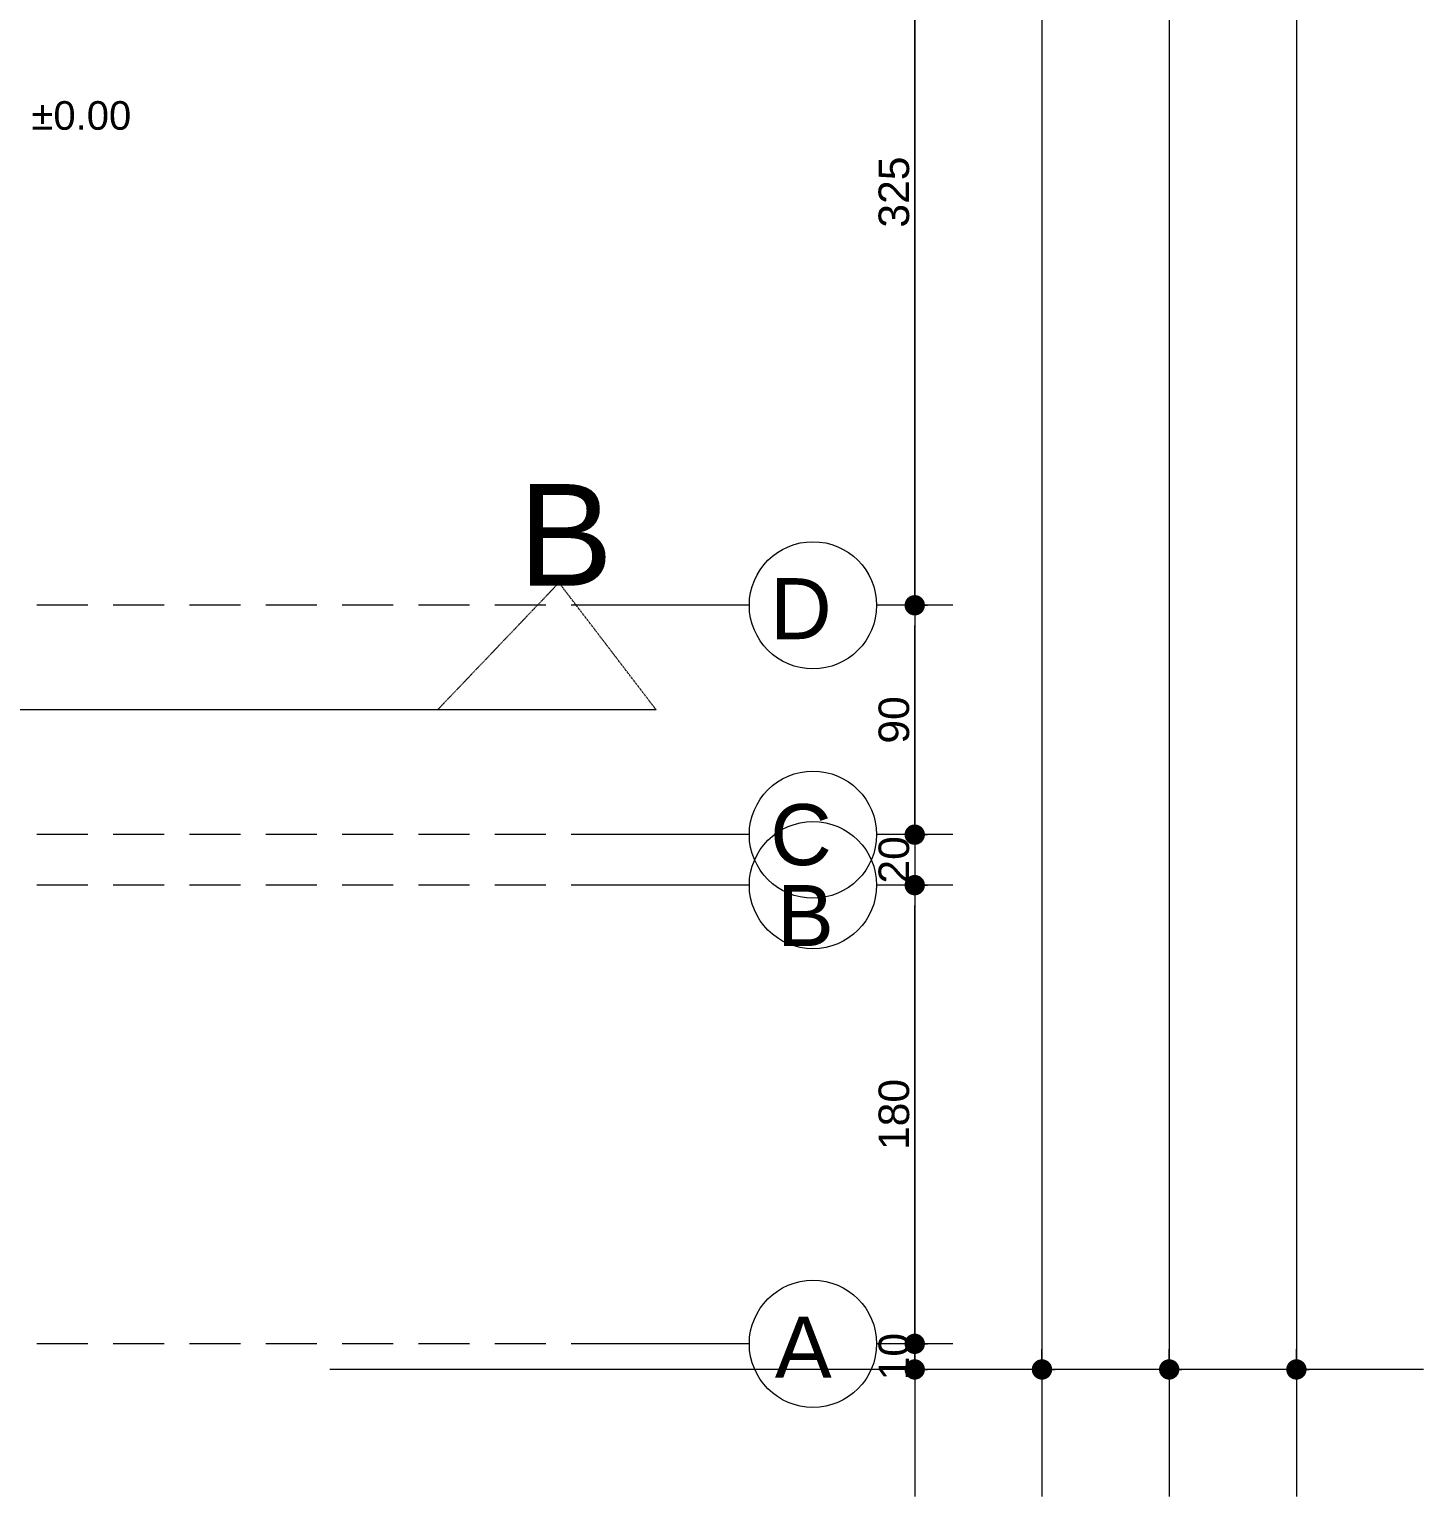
# Model space of a CAD drawing. Header units: millimetres. Extents: x 38129 to 72024, y -56282 to 16512.
# Drawn here: x 47041 to 47589, y -45226 to -44649 of the extents above; entities that cross this region are included whole.
import ezdxf

# ---------------------------------------------------------------- set-up
doc = ezdxf.new("R2010")
doc.units = ezdxf.units.MM
doc.linetypes.add('HIDDEN', pattern=[0.375, 0.25, -0.125])
for name, color, linetype, lineweight in [('AKS', 55, 'HIDDEN', 0), ('DIŞÖLÇÜ', 37, 'Continuous', 0), ('mahal', 7, 'Continuous', 5), ('pencere+KAPI', 1, 'Continuous', 0)]:
    doc.layers.add(name, color=color, linetype=linetype, lineweight=lineweight)
doc.styles.add('icdisolcu_yazi', font='arial.ttf')
doc.styles.get("Standard").update_dxf_attribs({"font": 'arial.ttf'})
doc.styles.add('style1', font='arial.ttf')
doc.dimstyles.new('İç Ölçü', dxfattribs={"dimtxt": 12, "dimasz": 8, "dimexe": 5, "dimexo": 0, "dimgap": 2, "dimtad": 1, "dimdec": 0, "dimzin": 12, "dimdsep": 46, "dimtxsty": 'icdisolcu_yazi', "dimblk": 'DOT', "dimcen": 8, "dimdle": 5, "dimclrd": 256, "dimclre": 256, "dimclrt": 7, "dimadec": 0, "dimazin": 3, "dimtfac": 1, "dimtdec": 0, "dimtix": 1, "dimtmove": 2, "dimatfit": 3, "dimldrblk": 'DOT', "dimfxl": 0, "dimtolj": 1, "dimtzin": 0, "dimlwd": -1, "dimlwe": -1, "dimarcsym": 0})

# ---------------------------------------------------------------- blocks, each defined once
blk = doc.blocks.new('_Dot')
at = {"color": 0, "lineweight": -2}
blk.add_line((-0.5, 0), (-1, 0), dxfattribs=at)
at = {"color": 0, "lineweight": 30, "const_width": 0.5}
blk.add_lwpolyline([(-0.25, 0, 1), (0.25, 0, 1)], format="xyb", close=True, dxfattribs=at)
blk = doc.blocks.new('*D775')
at = {"layer": 'Defpoints', "color": 0, "lineweight": 120, "transparency": 16777216}
for p in [(47388.6, -45165.98), (47388.6, -45165.98), (47388.6, -45176.06)]:
    blk.add_point(p, dxfattribs=at)
at = {"layer": 'DIŞÖLÇÜ', "linetype": 'Continuous', "transparency": 16777216}
for p, q in [((47388.6, -45157.98), (47388.6, -45149.98)), ((47388.6, -45176.06), (47388.6, -45165.98)), ((47388.6, -45184.06), (47388.6, -45192.06))]:
    blk.add_line(p, q, dxfattribs=at)
at = {"layer": 'DIŞÖLÇÜ', "transparency": 16777216}
for p, q in [((47388.6, -45165.98), (47393.6, -45165.98)), ((47388.6, -45176.06), (47393.6, -45176.06))]:
    blk.add_line(p, q, dxfattribs=at)
at = {"layer": 'DIŞÖLÇÜ', "transparency": 16777216, "xscale": 8, "yscale": 8, "zscale": 8}
for p, rotation in [((47388.6, -45165.98), 270), ((47388.6, -45176.06), 90)]:
    blk.add_blockref('_Dot', p, dxfattribs=dict(at, rotation=rotation))
at = {"layer": 'DIŞÖLÇÜ', "color": 7, "transparency": 16777216, "insert": (47380.47, -45171.02), "char_height": 12, "attachment_point": 5, "rotation": 90, "style": 'icdisolcu_yazi'}
blk.add_mtext('\\A1;10', dxfattribs=at)
blk = doc.blocks.new('*D776')
at = {"layer": 'Defpoints', "color": 0, "lineweight": 120, "transparency": 16777216}
for p in [(47388.6, -44985.68), (47388.6, -44985.68), (47388.6, -45165.98)]:
    blk.add_point(p, dxfattribs=at)
at = {"layer": 'DIŞÖLÇÜ', "transparency": 16777216}
for p, q in [((47388.6, -44985.68), (47393.6, -44985.68)), ((47388.6, -45165.98), (47393.6, -45165.98))]:
    blk.add_line(p, q, dxfattribs=at)
at = {"layer": 'DIŞÖLÇÜ', "linetype": 'Continuous', "transparency": 16777216}
blk.add_line((47388.6, -45157.98), (47388.6, -44993.68), dxfattribs=at)
at = {"layer": 'DIŞÖLÇÜ', "transparency": 16777216, "xscale": 8, "yscale": 8, "zscale": 8}
for p, rotation in [((47388.6, -44985.68), 90), ((47388.6, -45165.98), 270)]:
    blk.add_blockref('_Dot', p, dxfattribs=dict(at, rotation=rotation))
at = {"layer": 'DIŞÖLÇÜ', "color": 7, "transparency": 16777216, "insert": (47380.47, -45075.83), "char_height": 12, "attachment_point": 5, "rotation": 90, "style": 'icdisolcu_yazi'}
blk.add_mtext('\\A1;180', dxfattribs=at)
blk = doc.blocks.new('*D777')
at = {"layer": 'Defpoints', "color": 0, "lineweight": 120, "transparency": 16777216}
for p in [(47388.6, -44875.66), (47388.6, -44875.66), (47388.6, -44965.83)]:
    blk.add_point(p, dxfattribs=at)
at = {"layer": 'DIŞÖLÇÜ', "transparency": 16777216}
for p, q in [((47388.6, -44875.66), (47393.6, -44875.66)), ((47388.6, -44965.83), (47393.6, -44965.83))]:
    blk.add_line(p, q, dxfattribs=at)
at = {"layer": 'DIŞÖLÇÜ', "linetype": 'Continuous', "transparency": 16777216}
blk.add_line((47388.6, -44957.83), (47388.6, -44883.66), dxfattribs=at)
at = {"layer": 'DIŞÖLÇÜ', "transparency": 16777216, "xscale": 8, "yscale": 8, "zscale": 8}
for p, rotation in [((47388.6, -44875.66), 90), ((47388.6, -44965.83), 270)]:
    blk.add_blockref('_Dot', p, dxfattribs=dict(at, rotation=rotation))
at = {"layer": 'DIŞÖLÇÜ', "color": 7, "transparency": 16777216, "insert": (47380.47, -44920.74), "char_height": 12, "attachment_point": 5, "rotation": 90, "style": 'icdisolcu_yazi'}
blk.add_mtext('\\A1;90', dxfattribs=at)
blk = doc.blocks.new('*D778')
at = {"layer": 'Defpoints', "color": 0, "lineweight": 120, "transparency": 16777216}
for p in [(47388.6, -44550.83), (47388.6, -44550.83), (47388.6, -44875.66)]:
    blk.add_point(p, dxfattribs=at)
at = {"layer": 'DIŞÖLÇÜ', "transparency": 16777216}
for p, q in [((47388.6, -44550.83), (47393.6, -44550.83)), ((47388.6, -44875.66), (47393.6, -44875.66))]:
    blk.add_line(p, q, dxfattribs=at)
at = {"layer": 'DIŞÖLÇÜ', "linetype": 'Continuous', "transparency": 16777216}
blk.add_line((47388.6, -44867.66), (47388.6, -44558.83), dxfattribs=at)
at = {"layer": 'DIŞÖLÇÜ', "transparency": 16777216, "xscale": 8, "yscale": 8, "zscale": 8}
for p, rotation in [((47388.6, -44550.83), 90), ((47388.6, -44875.66), 270)]:
    blk.add_blockref('_Dot', p, dxfattribs=dict(at, rotation=rotation))
at = {"layer": 'DIŞÖLÇÜ', "color": 7, "transparency": 16777216, "insert": (47380.47, -44713.24), "char_height": 12, "attachment_point": 5, "rotation": 90, "style": 'icdisolcu_yazi'}
blk.add_mtext('\\A1;325', dxfattribs=at)
blk = doc.blocks.new('*D788')
at = {"layer": 'Defpoints', "color": 0, "lineweight": 120, "transparency": 16777216}
for p in [(47388.6, -44965.83), (47388.6, -44985.68), (47388.6, -44985.68)]:
    blk.add_point(p, dxfattribs=at)
at = {"layer": 'DIŞÖLÇÜ', "linetype": 'Continuous', "transparency": 16777216}
for p, q in [((47388.6, -44957.83), (47388.6, -44949.83)), ((47388.6, -44965.83), (47388.6, -44985.68)), ((47388.6, -44993.68), (47388.6, -45001.68))]:
    blk.add_line(p, q, dxfattribs=at)
at = {"layer": 'DIŞÖLÇÜ', "transparency": 16777216}
for p, q in [((47388.6, -44965.83), (47393.6, -44965.83)), ((47388.6, -44985.68), (47393.6, -44985.68))]:
    blk.add_line(p, q, dxfattribs=at)
at = {"layer": 'DIŞÖLÇÜ', "transparency": 16777216, "xscale": 8, "yscale": 8, "zscale": 8}
for p, rotation in [((47388.6, -44965.83), 270), ((47388.6, -44985.68), 90)]:
    blk.add_blockref('_Dot', p, dxfattribs=dict(at, rotation=rotation))
at = {"layer": 'DIŞÖLÇÜ', "color": 7, "transparency": 16777216, "insert": (47380.47, -44975.75), "char_height": 12, "attachment_point": 5, "rotation": 90, "style": 'icdisolcu_yazi'}
blk.add_mtext('\\A1;20', dxfattribs=at)
blk = doc.blocks.new('*D789')
at = {"layer": 'Defpoints', "color": 0, "lineweight": 120, "transparency": 16777216}
for p in [(47538.6, -43152.26), (47538.6, -45176.06), (47538.6, -45176.06)]:
    blk.add_point(p, dxfattribs=at)
at = {"layer": 'DIŞÖLÇÜ', "transparency": 16777216}
for p, q in [((47538.6, -43152.26), (47543.6, -43152.26)), ((47538.6, -45176.06), (47543.6, -45176.06))]:
    blk.add_line(p, q, dxfattribs=at)
at = {"layer": 'DIŞÖLÇÜ', "linetype": 'Continuous', "transparency": 16777216}
blk.add_line((47538.6, -43160.26), (47538.6, -45168.06), dxfattribs=at)
at = {"layer": 'DIŞÖLÇÜ', "transparency": 16777216, "xscale": 8, "yscale": 8, "zscale": 8}
for p, rotation in [((47538.6, -43152.26), 90), ((47538.6, -45176.06), 270)]:
    blk.add_blockref('_Dot', p, dxfattribs=dict(at, rotation=rotation))
at = {"layer": 'DIŞÖLÇÜ', "color": 7, "transparency": 16777216, "insert": (47530.47, -44164.16), "char_height": 12, "attachment_point": 5, "rotation": 90, "style": 'icdisolcu_yazi'}
blk.add_mtext('\\A1;2024', dxfattribs=at)
blk = doc.blocks.new('*D810')
at = {"layer": 'Defpoints', "color": 0, "lineweight": 120, "transparency": 16777216}
for p in [(47488.6, -43152.26), (47488.6, -45176.06), (47488.6, -45176.06)]:
    blk.add_point(p, dxfattribs=at)
at = {"layer": 'DIŞÖLÇÜ', "transparency": 16777216}
for p, q in [((47488.6, -43152.26), (47493.6, -43152.26)), ((47488.6, -45176.06), (47493.6, -45176.06))]:
    blk.add_line(p, q, dxfattribs=at)
at = {"layer": 'DIŞÖLÇÜ', "linetype": 'Continuous', "transparency": 16777216}
blk.add_line((47488.6, -43160.26), (47488.6, -45168.06), dxfattribs=at)
at = {"layer": 'DIŞÖLÇÜ', "transparency": 16777216, "xscale": 8, "yscale": 8, "zscale": 8}
for p, rotation in [((47488.6, -43152.26), 90), ((47488.6, -45176.06), 270)]:
    blk.add_blockref('_Dot', p, dxfattribs=dict(at, rotation=rotation))
at = {"layer": 'DIŞÖLÇÜ', "color": 7, "transparency": 16777216, "insert": (47480.47, -44164.16), "char_height": 12, "attachment_point": 5, "rotation": 90, "style": 'icdisolcu_yazi'}
blk.add_mtext('\\A1;2024', dxfattribs=at)
blk = doc.blocks.new('*D819')
at = {"layer": 'Defpoints', "color": 0, "lineweight": 120, "transparency": 16777216}
for p in [(47438.6, -43152.26), (47438.6, -45176.06), (47438.6, -45176.06)]:
    blk.add_point(p, dxfattribs=at)
at = {"layer": 'DIŞÖLÇÜ', "transparency": 16777216}
for p, q in [((47438.6, -43152.26), (47443.6, -43152.26)), ((47438.6, -45176.06), (47443.6, -45176.06))]:
    blk.add_line(p, q, dxfattribs=at)
at = {"layer": 'DIŞÖLÇÜ', "linetype": 'Continuous', "transparency": 16777216}
blk.add_line((47438.6, -43160.26), (47438.6, -45168.06), dxfattribs=at)
at = {"layer": 'DIŞÖLÇÜ', "transparency": 16777216, "xscale": 8, "yscale": 8, "zscale": 8}
for p, rotation in [((47438.6, -43152.26), 90), ((47438.6, -45176.06), 270)]:
    blk.add_blockref('_Dot', p, dxfattribs=dict(at, rotation=rotation))
at = {"layer": 'DIŞÖLÇÜ', "color": 7, "transparency": 16777216, "insert": (47430.47, -44164.16), "char_height": 12, "attachment_point": 5, "rotation": 90, "style": 'icdisolcu_yazi'}
blk.add_mtext('\\A1;2024', dxfattribs=at)

msp = doc.modelspace()

# ---------------------------------------------------------------- linework, layer by layer
at = {"layer": 'AKS', "ltscale": 80}
for p, q in [((47273.6, -44875.66), (45234.91, -44875.66)), ((47273.6, -44965.83), (45234.91, -44965.83)), ((47273.6, -44985.68), (45234.91, -44985.68)), ((47273.6, -45165.98), (45234.91, -45165.98))]:
    msp.add_line(p, q, dxfattribs=at)
at = {"layer": 'DIŞÖLÇÜ'}
for p, q in [((47388.6, -43102.26), (47388.6, -45226.06)), ((47438.6, -43102.26), (47438.6, -45226.06)), ((47488.6, -43102.26), (47488.6, -45226.06)), ((47538.6, -43102.26), (47538.6, -45226.06)), ((47323.6, -44875.66), (47273.6, -44875.66)), ((47403.6, -44875.66), (47373.6, -44875.66)), ((47323.6, -44965.83), (47273.6, -44965.83)), ((47403.6, -44965.83), (47373.6, -44965.83)), ((47323.6, -44985.68), (47273.6, -44985.68)), ((47403.6, -44985.68), (47373.6, -44985.68)), ((47323.6, -45165.98), (47273.6, -45165.98)), ((47403.6, -45165.98), (47373.6, -45165.98)), ((47588.6, -45176.06), (47158.73, -45176.06))]:
    msp.add_line(p, q, dxfattribs=at)
for centre in [(47348.6, -44875.66), (47348.6, -44965.83), (47348.6, -44985.68), (47348.6, -45165.98)]:
    msp.add_circle(centre, 25, dxfattribs=at)
at = {"layer": 'pencere+KAPI', "linetype": 'HIDDEN'}
msp.add_line((47286.95, -44916.74), (45298.52, -44916.74), dxfattribs=at)
msp.add_lwpolyline([(47286.95, -44916.74), (47248.78, -44866.78), (47201.11, -44916.74)], dxfattribs=at)

# ---------------------------------------------------------------- texts
at = {"layer": 'DIŞÖLÇÜ', "char_height": 24, "width": 425.6226, "attachment_point": 9, "rotation": 0}
for s, insert in [('D', (47355.98, -44888.99)), ('C', (47355.98, -44978.16)), ('B', (47356.83, -45009.62)), ('A', (47355.98, -45179.31))]:
    msp.add_mtext(s, dxfattribs=dict(at, insert=insert))
at = {"layer": 'mahal', "insert": (47080.69, -44677.48), "char_height": 11.25, "width": 137.9602, "attachment_point": 3, "style": 'style1'}
msp.add_mtext('%%P0.00', dxfattribs=at)
at = {"layer": 'pencere+KAPI', "linetype": 'HIDDEN', "insert": (47232.77, -44867.98), "char_height": 40, "width": 1884.4985, "attachment_point": 7}
msp.add_mtext('B', dxfattribs=at)

# ---------------------------------------------------------------- dimensions: what is measured, and where the dimension line sits
at = {"layer": 'DIŞÖLÇÜ'}
for base, p1, p2, picture, middle in [((47438.6, -45176.06), (47438.6, -43152.26), (47438.6, -45176.06), '*D819', (47430.47, -44164.16)), ((47488.6, -45176.06), (47488.6, -43152.26), (47488.6, -45176.06), '*D810', (47480.47, -44164.16)), ((47538.6, -45176.06), (47538.6, -43152.26), (47538.6, -45176.06), '*D789', (47530.47, -44164.16)), ((47388.6, -44550.83), (47388.6, -44875.66), (47388.6, -44550.83), '*D778', (47380.47, -44713.24)), ((47388.6, -44875.66), (47388.6, -44965.83), (47388.6, -44875.66), '*D777', (47380.47, -44920.74)), ((47388.6, -44985.68), (47388.6, -44965.83), (47388.6, -44985.68), '*D788', (47380.47, -44975.75)), ((47388.6, -44985.68), (47388.6, -45165.98), (47388.6, -44985.68), '*D776', (47380.47, -45075.83)), ((47388.6, -45165.98), (47388.6, -45176.06), (47388.6, -45165.98), '*D775', (47380.47, -45171.02))]:
    dim = msp.add_linear_dim(base=base, p1=p1, p2=p2, angle=90, dimstyle='İç Ölçü', dxfattribs=at)
    dim.commit()
    dim.dimension.update_dxf_attribs({"geometry": picture, "text_midpoint": middle})

doc.saveas('drawing.dxf')
